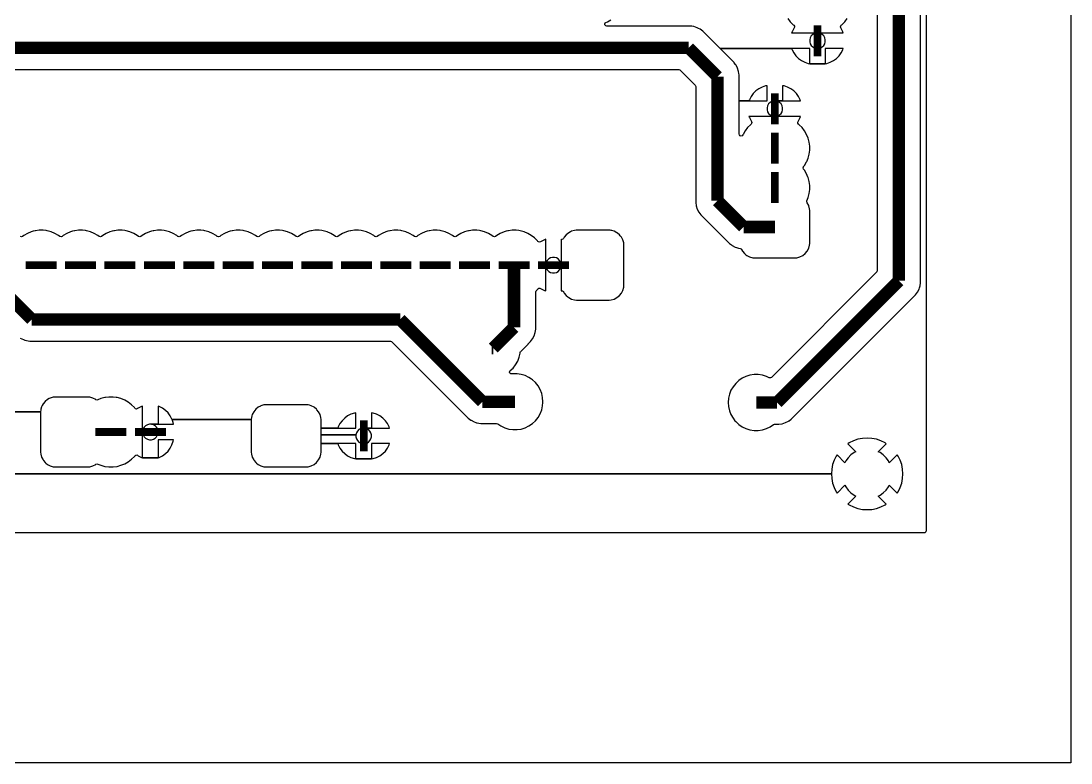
# Model space of a CAD drawing. Extents: x 3.61 to 8.55, y 3.5 to 7.35.
# Drawn here: x 5.882 to 8.547, y 3.501 to 5.383 of the extents above; entities that cross this region are included whole.
import ezdxf

# ---------------------------------------------------------------- set-up
doc = ezdxf.new("R2010")
doc.units = 0
doc.layers.get('0').update_dxf_attribs({"linetype": 'CONTINUOUS'})

msp = doc.modelspace()

# ---------------------------------------------------------------- linework, layer by layer
at = {"color": 0}
msp.add_lwpolyline([(3.61317, 7.35265), (8.54688, 7.35265), (8.54688, 3.50114), (3.61317, 3.50114), (3.61317, 7.35265)], close=True, dxfattribs=at)
at = {"color": 7}
for points in [[(4.2864, 6.99832), (8.17421, 6.99832), (8.17686, 6.9975), (8.17686, 6.9975), (8.17865, 6.99544), (8.1791, 6.99343), (8.1791, 4.08985), (8.17833, 4.08718), (8.17626, 4.08539), (8.17421, 4.08496), (4.2864, 4.08496)], [(8.05512, 6.39079), (8.05512, 4.74957), (8.05431, 4.7469), (8.05365, 4.7461), (7.78683, 4.47928), (7.7844, 4.47792), (7.78168, 4.47814), (7.78125, 4.47831), (7.77399, 4.48182), (7.77399, 4.48182), (7.76383, 4.48492), (7.76383, 4.48492), (7.75336, 4.48654), (7.75336, 4.48654), (7.74274, 4.48654), (7.74274, 4.48654), (7.73221, 4.48492), (7.73221, 4.48492), (7.72206, 4.48182), (7.71251, 4.47721), (7.70372, 4.47119), (7.6959, 4.46397), (7.68929, 4.45568), (7.68397, 4.4465), (7.68397, 4.4465), (7.68012, 4.43658), (7.68012, 4.43658), (7.67774, 4.42622), (7.67697, 4.41564), (7.67697, 4.41564), (7.67774, 4.40506), (7.68012, 4.39469), (7.68012, 4.39469), (7.68397, 4.38482), (7.68929, 4.3756), (7.69417, 4.36947), (7.6959, 4.36729), (7.70167, 4.36193), (7.70372, 4.36008), (7.71251, 4.35406), (7.72206, 4.34944), (7.73221, 4.34636), (7.73221, 4.34636), (7.73221, 4.34636), (7.74274, 4.34472), (7.74274, 4.34472), (7.74274, 4.34472), (7.74274, 4.34472), (7.75336, 4.34472), (7.75336, 4.34472), (7.75336, 4.34472), (7.76383, 4.34636), (7.76383, 4.34636), (7.76383, 4.34636), (7.77399, 4.34944), (7.78358, 4.35406), (7.79178, 4.35965), (7.79438, 4.36051), (7.79449, 4.36051), (7.79665, 4.36051), (7.79665, 4.36051), (7.79682, 4.36051), (7.8055, 4.36051), (7.8055, 4.36051), (7.81407, 4.36187), (7.82238, 4.36453), (7.83008, 4.36849), (7.83117, 4.36925), (7.83143, 4.36947), (7.83143, 4.36947), (7.83143, 4.36947), (7.83708, 4.37358), (7.84326, 4.37972), (7.84326, 4.37972), (7.84353, 4.37999), (7.84353, 4.37999), (8.14589, 4.68235), (8.14589, 4.68235), (8.14615, 4.68261), (8.14615, 4.68261), (8.15229, 4.68875), (8.15739, 4.69581), (8.16135, 4.7035), (8.16228, 4.70643), (8.16401, 4.71181), (8.16521, 4.71929), (8.16536, 4.72032), (8.16536, 6.41997)], [(5.8156, 5.2601), (7.55192, 5.2601), (7.55453, 5.25933), (7.55533, 5.25868), (7.59304, 5.22097), (7.59435, 5.21858), (7.59446, 5.21756), (7.59446, 4.93197), (7.59446, 4.93197), (7.59446, 4.93181), (7.59446, 4.92312), (7.59462, 4.9221), (7.59565, 4.91564), (7.59581, 4.91456), (7.59853, 4.90631), (7.59853, 4.90631), (7.60243, 4.89854), (7.60753, 4.89154), (7.60753, 4.89154), (7.60753, 4.89154), (7.61094, 4.88813), (7.61387, 4.88519), (7.61387, 4.88519), (7.67393, 4.82514), (7.67393, 4.82514), (7.6741, 4.82497), (7.6741, 4.82497), (7.68024, 4.81885), (7.68024, 4.81885), (7.68024, 4.81885), (7.68533, 4.81515), (7.68722, 4.81375), (7.69499, 4.80985), (7.6984, 4.80871), (7.70079, 4.80794), (7.70324, 4.80713), (7.70415, 4.80697), (7.70725, 4.80647), (7.70975, 4.80533), (7.71083, 4.80393), (7.713, 4.79975), (7.713, 4.79975), (7.71804, 4.79357), (7.72174, 4.79053), (7.72428, 4.78847), (7.73139, 4.78478), (7.7391, 4.78256), (7.74376, 4.78217), (7.84679, 4.78217), (7.85146, 4.78256), (7.85915, 4.78478), (7.86626, 4.78847), (7.8725, 4.79357), (7.87756, 4.79975), (7.88124, 4.80686), (7.88346, 4.81456), (7.8839, 4.81928), (7.8839, 4.90256), (7.88346, 4.90728), (7.8814, 4.91456), (7.88124, 4.91499), (7.88124, 4.91499), (7.88124, 4.91499), (7.87756, 4.9221), (7.87722, 4.92247), (7.87614, 4.92503), (7.87651, 4.9274), (7.87989, 4.93554), (7.88254, 4.94553), (7.8839, 4.95574), (7.8839, 4.9661), (7.88254, 4.97629), (7.87989, 4.98628), (7.87944, 4.98731), (7.87592, 4.99582), (7.87592, 4.99582), (7.87076, 5.00478), (7.87076, 5.00478), (7.86833, 5.00792), (7.86729, 5.01053), (7.86789, 5.01318), (7.86833, 5.01389), (7.87076, 5.01704), (7.87592, 5.02599), (7.87619, 5.02675), (7.87989, 5.03554), (7.87989, 5.03554), (7.88254, 5.04551), (7.8839, 5.05578), (7.8839, 5.06608), (7.88254, 5.07633), (7.87989, 5.08626), (7.87989, 5.08626), (7.87592, 5.09581), (7.87592, 5.09581), (7.87076, 5.10476), (7.86447, 5.11296), (7.86447, 5.11296), (7.85715, 5.12028), (7.85715, 5.12028), (7.85542, 5.12158), (7.85379, 5.12381), (7.85363, 5.12657), (7.85444, 5.12831), (7.85562, 5.12993), (7.85986, 5.13824), (7.86083, 5.14122), (7.79785, 5.14122), (7.8029, 5.14258), (7.80735, 5.14518), (7.81104, 5.14882), (7.81364, 5.15332), (7.81494, 5.15831), (7.81494, 5.16351), (7.81364, 5.16851), (7.81104, 5.17301), (7.80735, 5.17665), (7.8029, 5.17925), (7.79785, 5.18061), (7.81494, 5.18061), (7.86083, 5.18061), (7.86083, 5.18061), (7.85986, 5.1836), (7.85562, 5.19189), (7.85015, 5.19938), (7.84358, 5.20594), (7.83604, 5.21143), (7.82781, 5.21565), (7.81896, 5.21853), (7.81494, 5.21913), (7.81494, 5.18061), (7.79785, 5.18061), (7.79269, 5.18061), (7.78771, 5.17925), (7.78321, 5.17665), (7.77951, 5.17301), (7.77692, 5.16851), (7.77561, 5.16351), (7.77561, 5.15831), (7.77692, 5.15332), (7.77951, 5.14882), (7.78321, 5.14518), (7.78771, 5.14258), (7.79269, 5.14122), (7.72971, 5.14122), (7.73068, 5.13824), (7.73492, 5.12993), (7.73611, 5.12831), (7.73703, 5.12576), (7.73643, 5.12304), (7.73514, 5.12158), (7.7334, 5.12028), (7.7334, 5.12022), (7.72607, 5.11296), (7.71983, 5.10476), (7.71463, 5.09581), (7.71463, 5.09581), (7.71414, 5.09462), (7.7124, 5.09244), (7.70979, 5.09158), (7.70714, 5.09229), (7.70524, 5.09429), (7.70475, 5.09646), (7.70475, 5.18061), (7.72971, 5.18061), (7.72971, 5.18061), (7.77561, 5.18061), (7.77561, 5.21913), (7.7716, 5.21853), (7.76275, 5.21565), (7.7545, 5.21143), (7.74696, 5.20594), (7.7404, 5.19938), (7.73492, 5.19189), (7.73068, 5.1836), (7.72971, 5.18061), (7.70475, 5.18061), (7.70475, 5.23785), (7.70475, 5.23785), (7.70475, 5.24675), (7.70415, 5.25038), (7.7034, 5.25532), (7.70068, 5.26357), (7.70068, 5.26357), (7.69678, 5.27132), (7.69542, 5.27317), (7.69222, 5.27761), (7.69168, 5.27832), (7.69168, 5.27832), (7.68539, 5.28461), (7.68539, 5.28461), (7.65631, 5.31369), (7.838, 5.31369), (7.83897, 5.31065), (7.84321, 5.3024), (7.84868, 5.29486), (7.85525, 5.28831), (7.86274, 5.28282), (7.87104, 5.27865), (7.87989, 5.27576), (7.87989, 5.27576), (7.88385, 5.27512), (7.88385, 5.27512), (7.92324, 5.27512), (7.92719, 5.27576), (7.92719, 5.27576), (7.93604, 5.27865), (7.94433, 5.28282), (7.95187, 5.28831), (7.95844, 5.29486), (7.96386, 5.3024), (7.9681, 5.31065), (7.96907, 5.31369), (7.92324, 5.31369), (7.92324, 5.27512), (7.88385, 5.27512), (7.88385, 5.31369), (7.838, 5.31369), (7.65631, 5.31369), (7.61897, 5.35097), (7.61897, 5.35097), (7.61697, 5.35303), (7.61268, 5.35732), (7.61268, 5.35732), (7.61268, 5.35732), (7.60568, 5.36242), (7.60568, 5.36242), (7.60568, 5.36242), (7.60194, 5.36431), (7.59793, 5.36632), (7.59793, 5.36632), (7.58968, 5.36903), (7.58464, 5.36985), (7.58111, 5.37039), (7.57243, 5.37039), (7.57221, 5.37039), (7.57221, 5.37039), (7.3686, 5.37039), (7.366, 5.37115), (7.36415, 5.37326), (7.36376, 5.37597), (7.3649, 5.37847), (7.36675, 5.37978), (7.37033, 5.38129), (7.37033, 5.38129), (7.37033, 5.38129), (7.37929, 5.38644)], [(7.82807, 5.38949), (7.83436, 5.38129), (7.83436, 5.38129), (7.84164, 5.37403), (7.84164, 5.37403), (7.84343, 5.37267), (7.845, 5.37044), (7.84517, 5.36774), (7.8444, 5.36594), (7.84321, 5.36431), (7.83897, 5.35601), (7.838, 5.35303), (7.838, 5.35303), (7.90093, 5.35303), (7.89594, 5.35172), (7.89144, 5.34912), (7.88781, 5.34543), (7.88519, 5.34093), (7.88385, 5.33594), (7.88385, 5.33078), (7.88519, 5.32574), (7.88781, 5.32129), (7.89144, 5.3176), (7.89594, 5.315), (7.90093, 5.31369), (7.90614, 5.31369), (7.91114, 5.315), (7.91564, 5.3176), (7.91932, 5.32129), (7.92188, 5.32574), (7.92324, 5.33078), (7.92324, 5.33594), (7.92188, 5.34093), (7.91932, 5.34543), (7.91564, 5.34912), (7.91114, 5.35172), (7.90614, 5.35303), (7.96907, 5.35303), (7.96907, 5.35303), (7.9681, 5.35601), (7.96386, 5.36431), (7.96272, 5.36594), (7.96181, 5.36854), (7.9624, 5.37121), (7.96371, 5.37267), (7.96544, 5.37403), (7.96875, 5.37733), (7.97271, 5.38129), (7.97271, 5.38129), (7.97271, 5.38129), (7.979, 5.38949)], [(5.88053, 4.5791), (5.88829, 4.57519), (5.88829, 4.57519), (5.89242, 4.57383), (5.89654, 4.57249), (5.90511, 4.57113), (5.90511, 4.57113), (5.91401, 4.57113), (5.91401, 4.57113), (6.81961, 4.57113), (6.82226, 4.57036), (6.82308, 4.56972), (7.01096, 4.38183), (7.01096, 4.38183), (7.01107, 4.38167), (7.01107, 4.38167), (7.01725, 4.37554), (7.01725, 4.37554), (7.01725, 4.37554), (7.0236, 4.37093), (7.02425, 4.37044), (7.03196, 4.36654), (7.03674, 4.36496), (7.03847, 4.36442), (7.04025, 4.36382), (7.04454, 4.36317), (7.04883, 4.36247), (7.04883, 4.36247), (7.05767, 4.36247), (7.05767, 4.36247), (7.08936, 4.36247), (7.09201, 4.36171), (7.09212, 4.3616), (7.10026, 4.35607), (7.10986, 4.35146), (7.12001, 4.34831), (7.12001, 4.34831), (7.12001, 4.34831), (7.13053, 4.34674), (7.13053, 4.34674), (7.13053, 4.34674), (7.13053, 4.34674), (7.14111, 4.34674), (7.14111, 4.34674), (7.14111, 4.34674), (7.15164, 4.34831), (7.15164, 4.34831), (7.15164, 4.34831), (7.16178, 4.35146), (7.17139, 4.35607), (7.18018, 4.36203), (7.18793, 4.36925), (7.19456, 4.37756), (7.19987, 4.38678), (7.20378, 4.39665), (7.20611, 4.40701), (7.20676, 4.41564), (7.20692, 4.41758), (7.20692, 4.41758), (7.20611, 4.42822), (7.20492, 4.43343), (7.20378, 4.43858), (7.19987, 4.44846), (7.19456, 4.45763), (7.18793, 4.46599), (7.18793, 4.46599), (7.18793, 4.46599), (7.18018, 4.47319), (7.178, 4.47467), (7.17139, 4.47917), (7.17139, 4.47917), (7.17139, 4.47917), (7.17139, 4.47917), (7.16178, 4.48378), (7.16178, 4.48378), (7.15164, 4.48693), (7.15164, 4.48693), (7.14111, 4.4885), (7.14111, 4.4885), (7.13053, 4.4885), (7.13053, 4.4885), (7.12776, 4.48807), (7.125, 4.48844), (7.12294, 4.49024), (7.12213, 4.49289), (7.12289, 4.4955), (7.12369, 4.49647), (7.13086, 4.5031), (7.13747, 4.51139), (7.14279, 4.52061), (7.14665, 4.53049), (7.14903, 4.54085), (7.14914, 4.54221), (7.15013, 4.54476), (7.15056, 4.54531), (7.16911, 4.56386), (7.16911, 4.56386), (7.16938, 4.56413), (7.16938, 4.56413), (7.17551, 4.57026), (7.18061, 4.57731), (7.18457, 4.58501), (7.18722, 4.59326), (7.18793, 4.59776), (7.18858, 4.60183), (7.18858, 4.61051), (7.18858, 4.61068), (7.18858, 4.61068), (7.18858, 4.69596), (7.1894, 4.69857), (7.19006, 4.69938), (7.19282, 4.70221), (7.19412, 4.70394), (7.19635, 4.70557), (7.19911, 4.70568), (7.2009, 4.70492), (7.20253, 4.70372), (7.21078, 4.69949), (7.21376, 4.69851), (7.21376, 4.69851), (7.21376, 4.76144), (7.21511, 4.75646), (7.21772, 4.75196), (7.22136, 4.74832), (7.22586, 4.74571), (7.23085, 4.74436), (7.23606, 4.74436), (7.24104, 4.74571), (7.24556, 4.74832), (7.24924, 4.75196), (7.25179, 4.75646), (7.25315, 4.76144), (7.25315, 4.69851), (7.25353, 4.69868), (7.25629, 4.69874), (7.25862, 4.69732), (7.25939, 4.69624), (7.26101, 4.69303), (7.26611, 4.68685), (7.26964, 4.68397), (7.27229, 4.68181), (7.2794, 4.67806), (7.28711, 4.67589), (7.29183, 4.67546), (7.37511, 4.67546), (7.37983, 4.67589), (7.38753, 4.67806), (7.39464, 4.68181), (7.40082, 4.68685), (7.40588, 4.69303), (7.40961, 4.70014), (7.41178, 4.70785), (7.41222, 4.71257), (7.41222, 4.81554), (7.41178, 4.82026), (7.40961, 4.82796), (7.40588, 4.83507), (7.40289, 4.83876), (7.40082, 4.84125), (7.39632, 4.84494), (7.39464, 4.84636), (7.38753, 4.85004), (7.38753, 4.85004), (7.38753, 4.85004), (7.38172, 4.85172), (7.37983, 4.85226), (7.37983, 4.85226), (7.37983, 4.85226), (7.37722, 4.85249), (7.37511, 4.85265), (7.37511, 4.85265), (7.29183, 4.85265), (7.29183, 4.85265), (7.29183, 4.85265), (7.29135, 4.8526), (7.28711, 4.85226), (7.2794, 4.85004), (7.27675, 4.84864), (7.27229, 4.84636), (7.27229, 4.84636), (7.27229, 4.84636), (7.26611, 4.84125), (7.26101, 4.83507), (7.25939, 4.83187), (7.25749, 4.82986), (7.25478, 4.82926), (7.25353, 4.82949), (7.25315, 4.82958), (7.25315, 4.76665), (7.25179, 4.77165), (7.24924, 4.77615), (7.24556, 4.77979), (7.24104, 4.78239), (7.23606, 4.78375), (7.23085, 4.78375), (7.22586, 4.78239), (7.22136, 4.77979), (7.21772, 4.77615), (7.21511, 4.77165), (7.21376, 4.76665), (7.21376, 4.82958), (7.21078, 4.82861), (7.21078, 4.82861), (7.20253, 4.82443), (7.2009, 4.82324), (7.19829, 4.82232), (7.19558, 4.82292), (7.19412, 4.82422), (7.19401, 4.82438), (7.19282, 4.82596), (7.19282, 4.82596), (7.19282, 4.82596), (7.18549, 4.83322), (7.18549, 4.83322), (7.17731, 4.83951), (7.16835, 4.84467), (7.16835, 4.84467), (7.15886, 4.84864), (7.15886, 4.84864), (7.15886, 4.84864), (7.14887, 4.85135), (7.14594, 4.85172), (7.13861, 4.85265), (7.13861, 4.85265), (7.12831, 4.85265), (7.12831, 4.85265), (7.11919, 4.85146), (7.11806, 4.85135), (7.11333, 4.85004), (7.10807, 4.84864), (7.10807, 4.84864), (7.09858, 4.84467), (7.09858, 4.84467), (7.08963, 4.83951), (7.08643, 4.83708), (7.08388, 4.8361), (7.08117, 4.83664), (7.08051, 4.83708), (7.07731, 4.83951), (7.06836, 4.84467), (7.06836, 4.84467), (7.05886, 4.84864), (7.05886, 4.84864), (7.05886, 4.84864), (7.04889, 4.85135), (7.04596, 4.85172), (7.03863, 4.85265), (7.03863, 4.85265), (7.02832, 4.85265), (7.02832, 4.85265), (7.01921, 4.85146), (7.01807, 4.85135), (7.01329, 4.85004), (7.00808, 4.84864), (7.00808, 4.84864), (6.99854, 4.84467), (6.99854, 4.84467), (6.98958, 4.83951), (6.98643, 4.83708), (6.98389, 4.8361), (6.98118, 4.83664), (6.98047, 4.83708), (6.97732, 4.83951), (6.96837, 4.84467), (6.96837, 4.84467), (6.95882, 4.84864), (6.95882, 4.84864), (6.95882, 4.84864), (6.94883, 4.85135), (6.9459, 4.85172), (6.93864, 4.85265), (6.93864, 4.85265), (6.92828, 4.85265), (6.92828, 4.85265), (6.91922, 4.85146), (6.91808, 4.85135), (6.91331, 4.85004), (6.9081, 4.84864), (6.9081, 4.84864), (6.89854, 4.84467), (6.89854, 4.84467), (6.8896, 4.83951), (6.88644, 4.83708), (6.88385, 4.8361), (6.88118, 4.83664), (6.88049, 4.83708), (6.87733, 4.83951), (6.86838, 4.84467), (6.86838, 4.84467), (6.85883, 4.84864), (6.85883, 4.84864), (6.85883, 4.84864), (6.84885, 4.85135), (6.84592, 4.85172), (6.83865, 4.85265), (6.83865, 4.85265), (6.82829, 4.85265), (6.82829, 4.85265), (6.81917, 4.85146), (6.81808, 4.85135), (6.81332, 4.85004), (6.80811, 4.84864), (6.80811, 4.84864), (6.79856, 4.84467), (6.79856, 4.84467), (6.78961, 4.83951), (6.78646, 4.83708), (6.78385, 4.8361), (6.78119, 4.83664), (6.78049, 4.83708), (6.77735, 4.83951), (6.76839, 4.84467), (6.76839, 4.84467), (6.75885, 4.84864), (6.75885, 4.84864), (6.75885, 4.84864), (6.74886, 4.85135), (6.74593, 4.85172), (6.73861, 4.85265), (6.73861, 4.85265), (6.72829, 4.85265), (6.72829, 4.85265), (6.71918, 4.85146), (6.71804, 4.85135), (6.71332, 4.85004), (6.70811, 4.84864), (6.70811, 4.84864), (6.69857, 4.84467), (6.69857, 4.84467), (6.68961, 4.83951), (6.68642, 4.83708), (6.68386, 4.8361), (6.68121, 4.83664), (6.6805, 4.83708), (6.67731, 4.83951), (6.66835, 4.84467), (6.66835, 4.84467), (6.65885, 4.84864), (6.65885, 4.84864), (6.65885, 4.84864), (6.64887, 4.85135), (6.64594, 4.85172), (6.63861, 4.85265), (6.63861, 4.85265), (6.62831, 4.85265), (6.62831, 4.85265), (6.61919, 4.85146), (6.61806, 4.85135), (6.61333, 4.85004), (6.60807, 4.84864), (6.60807, 4.84864), (6.59858, 4.84467), (6.59858, 4.84467), (6.58963, 4.83951), (6.58643, 4.83708), (6.58388, 4.8361), (6.58117, 4.83664), (6.58051, 4.83708), (6.57731, 4.83951), (6.56836, 4.84467), (6.56836, 4.84467), (6.55886, 4.84864), (6.55886, 4.84864), (6.55886, 4.84864), (6.54889, 4.85135), (6.54596, 4.85172), (6.53863, 4.85265), (6.53863, 4.85265), (6.52832, 4.85265), (6.52832, 4.85265), (6.51921, 4.85146), (6.51807, 4.85135), (6.51329, 4.85004), (6.50808, 4.84864), (6.50808, 4.84864), (6.49854, 4.84467), (6.49854, 4.84467), (6.48958, 4.83951), (6.48643, 4.83708), (6.48389, 4.8361), (6.48118, 4.83664), (6.48047, 4.83708), (6.47732, 4.83951), (6.46837, 4.84467), (6.46837, 4.84467), (6.45882, 4.84864), (6.45882, 4.84864), (6.45882, 4.84864), (6.44883, 4.85135), (6.4459, 4.85172), (6.43864, 4.85265), (6.43864, 4.85265), (6.42828, 4.85265), (6.42828, 4.85265), (6.41922, 4.85146), (6.41808, 4.85135), (6.41331, 4.85004), (6.4081, 4.84864), (6.4081, 4.84864), (6.39854, 4.84467), (6.39854, 4.84467), (6.3896, 4.83951), (6.38644, 4.83708), (6.38385, 4.8361), (6.38118, 4.83664), (6.38049, 4.83708), (6.37733, 4.83951), (6.36838, 4.84467), (6.36838, 4.84467), (6.35883, 4.84864), (6.35883, 4.84864), (6.35883, 4.84864), (6.34885, 4.85135), (6.34592, 4.85172), (6.33865, 4.85265), (6.33865, 4.85265), (6.32829, 4.85265), (6.32829, 4.85265), (6.31917, 4.85146), (6.31808, 4.85135), (6.31332, 4.85004), (6.30811, 4.84864), (6.30811, 4.84864), (6.29856, 4.84467), (6.29856, 4.84467), (6.28961, 4.83951), (6.28646, 4.83708), (6.28386, 4.8361), (6.28119, 4.83664), (6.28049, 4.83708), (6.27735, 4.83951), (6.26839, 4.84467), (6.26839, 4.84467), (6.25885, 4.84864), (6.25885, 4.84864), (6.25885, 4.84864), (6.24886, 4.85135), (6.24593, 4.85172), (6.23861, 4.85265), (6.23861, 4.85265), (6.22831, 4.85265), (6.22831, 4.85265), (6.21918, 4.85146), (6.21804, 4.85135), (6.21332, 4.85004), (6.20811, 4.84864), (6.20811, 4.84864), (6.19857, 4.84467), (6.19857, 4.84467), (6.18961, 4.83951), (6.18642, 4.83708), (6.18386, 4.8361), (6.18121, 4.83664), (6.1805, 4.83708), (6.17731, 4.83951), (6.16835, 4.84467), (6.16835, 4.84467), (6.15886, 4.84864), (6.15886, 4.84864), (6.15886, 4.84864), (6.14887, 4.85135), (6.14594, 4.85172), (6.13861, 4.85265), (6.13861, 4.85265), (6.12831, 4.85265), (6.12831, 4.85265), (6.11919, 4.85146), (6.11806, 4.85135), (6.11333, 4.85004), (6.10807, 4.84864), (6.10807, 4.84864), (6.09858, 4.84467), (6.09858, 4.84467), (6.08963, 4.83951), (6.08643, 4.83708), (6.08388, 4.8361), (6.08117, 4.83664), (6.08051, 4.83708), (6.07731, 4.83951), (6.06836, 4.84467), (6.06836, 4.84467), (6.05886, 4.84864), (6.05886, 4.84864), (6.05886, 4.84864), (6.04889, 4.85135), (6.04596, 4.85172), (6.03863, 4.85265), (6.03863, 4.85265), (6.02832, 4.85265), (6.02832, 4.85265), (6.01921, 4.85146), (6.01807, 4.85135), (6.01329, 4.85004), (6.00808, 4.84864), (6.00808, 4.84864), (5.99854, 4.84467), (5.99854, 4.84467), (5.98958, 4.83951), (5.98643, 4.83708), (5.98389, 4.8361), (5.98118, 4.83664), (5.98047, 4.83708), (5.97732, 4.83951), (5.96837, 4.84467), (5.96837, 4.84467), (5.95882, 4.84864), (5.95882, 4.84864), (5.95882, 4.84864), (5.94883, 4.85135), (5.9459, 4.85172), (5.93864, 4.85265), (5.93864, 4.85265), (5.92828, 4.85265), (5.92828, 4.85265), (5.91922, 4.85146), (5.91808, 4.85135), (5.91331, 4.85004), (5.9081, 4.84864), (5.9081, 4.84864), (5.89854, 4.84467), (5.89854, 4.84467), (5.8896, 4.83951), (5.88644, 4.83708), (5.88385, 4.8361), (5.88118, 4.83664)], [(4.28153, 4.39231), (5.93186, 4.39231), (5.93186, 4.28933), (5.93186, 4.28933), (5.93229, 4.28461), (5.93451, 4.27696), (5.93451, 4.27696), (5.93451, 4.27696), (5.93821, 4.26986), (5.93956, 4.26818), (5.94325, 4.26361), (5.94515, 4.2621), (5.94949, 4.25857), (5.95654, 4.25483), (5.96425, 4.25265), (5.96897, 4.25222), (6.05231, 4.25222), (6.05697, 4.25265), (6.06467, 4.25483), (6.07178, 4.25857), (6.07221, 4.2589), (6.07471, 4.25999), (6.07715, 4.2596), (6.07969, 4.25857), (6.08529, 4.25624), (6.09521, 4.25358), (6.10504, 4.25228), (6.10547, 4.25222), (6.10547, 4.25222), (6.10547, 4.25222), (6.11578, 4.25222), (6.11578, 4.25222), (6.12603, 4.25358), (6.13601, 4.25624), (6.14556, 4.26019), (6.15446, 4.26535), (6.16265, 4.27165), (6.16265, 4.27165), (6.16265, 4.27165), (6.16997, 4.27897), (6.16997, 4.27897), (6.16997, 4.27897), (6.17133, 4.28071), (6.17356, 4.28233), (6.17626, 4.2825), (6.17806, 4.28168), (6.17969, 4.28049), (6.18793, 4.27626), (6.19092, 4.27528), (6.19092, 4.27528), (6.23031, 4.27528), (6.23329, 4.27626), (6.2416, 4.28049), (6.24908, 4.28597), (6.25569, 4.29254), (6.26112, 4.30003), (6.26535, 4.30832), (6.26824, 4.31717), (6.26888, 4.32113), (6.23031, 4.32113), (6.23031, 4.27528), (6.19092, 4.27528), (6.19092, 4.33822), (6.19228, 4.33322), (6.19488, 4.32878), (6.19851, 4.32508), (6.20301, 4.32249), (6.20806, 4.32113), (6.21322, 4.32113), (6.21821, 4.32249), (6.22271, 4.32508), (6.2264, 4.32878), (6.22894, 4.33322), (6.23031, 4.33822), (6.23031, 4.34343), (6.22894, 4.34842), (6.2264, 4.35292), (6.22271, 4.35661), (6.21821, 4.35915), (6.21322, 4.36051), (6.23031, 4.36051), (6.26888, 4.36051), (6.26824, 4.36453), (6.26557, 4.37267), (6.46653, 4.37267), (6.46653, 4.28933), (6.46653, 4.28933), (6.4669, 4.28461), (6.46913, 4.27696), (6.46913, 4.27696), (6.46913, 4.27696), (6.47288, 4.26986), (6.47424, 4.26818), (6.47792, 4.26361), (6.47976, 4.2621), (6.4841, 4.25857), (6.49121, 4.25483), (6.49892, 4.25265), (6.50364, 4.25222), (6.60661, 4.25222), (6.61133, 4.25265), (6.61903, 4.25483), (6.62614, 4.25857), (6.63232, 4.26361), (6.63737, 4.26986), (6.64111, 4.27696), (6.64328, 4.28461), (6.64372, 4.28933), (6.64372, 4.31131), (6.68642, 4.31131), (6.68739, 4.30832), (6.69163, 4.30003), (6.6971, 4.29254), (6.70367, 4.28597), (6.71115, 4.28049), (6.71946, 4.27626), (6.72829, 4.27339), (6.72829, 4.27339), (6.73226, 4.27279), (6.73226, 4.27279), (6.77165, 4.27279), (6.77567, 4.27339), (6.77567, 4.27339), (6.7845, 4.27626), (6.79275, 4.28049), (6.80029, 4.28597), (6.80686, 4.29254), (6.81233, 4.30003), (6.81651, 4.30832), (6.81749, 4.31131), (6.77165, 4.31131), (6.77165, 4.27279), (6.73226, 4.27279), (6.73226, 4.31131), (6.68642, 4.31131), (6.64372, 4.31131), (6.64372, 4.33361), (6.73226, 4.33361), (6.73226, 4.3284), (6.73361, 4.3234), (6.73622, 4.3189), (6.73986, 4.31521), (6.74436, 4.31267), (6.7494, 4.31131), (6.75456, 4.31131), (6.75954, 4.31267), (6.76406, 4.31521), (6.76774, 4.3189), (6.77029, 4.3234), (6.77165, 4.3284), (6.77165, 4.33361), (6.77029, 4.3386), (6.76774, 4.3431), (6.76406, 4.34674), (6.75954, 4.34933), (6.75456, 4.35069), (6.77165, 4.35069), (6.81749, 4.35069), (6.81749, 4.35069), (6.81651, 4.35368), (6.81233, 4.36193), (6.80686, 4.36947), (6.80029, 4.37603), (6.79275, 4.38151), (6.7845, 4.38574), (6.77567, 4.38857), (6.77165, 4.38921), (6.77165, 4.35069), (6.75456, 4.35069), (6.7494, 4.35069), (6.74436, 4.34933), (6.73986, 4.34674), (6.73622, 4.3431), (6.73361, 4.3386), (6.73226, 4.33361), (6.64372, 4.33361), (6.64372, 4.35069), (6.68642, 4.35069), (6.68642, 4.35069), (6.73226, 4.35069), (6.73226, 4.38921), (6.72829, 4.38857), (6.71946, 4.38574), (6.71115, 4.38151), (6.70367, 4.37603), (6.6971, 4.36947), (6.69163, 4.36193), (6.68739, 4.35368), (6.68642, 4.35069), (6.64372, 4.35069), (6.64372, 4.37267), (6.64328, 4.37733), (6.64111, 4.38504), (6.63737, 4.39214), (6.6334, 4.39703), (6.63232, 4.39839), (6.62696, 4.40272), (6.62614, 4.40343), (6.61903, 4.40712), (6.61903, 4.40712), (6.61903, 4.40712), (6.61442, 4.40847), (6.61133, 4.40935), (6.61133, 4.40935), (6.61133, 4.40935), (6.60872, 4.40956), (6.60661, 4.40978), (6.60661, 4.40978), (6.50364, 4.40978), (6.50364, 4.40978), (6.50364, 4.40978), (6.50319, 4.40972), (6.49892, 4.40935), (6.49121, 4.40712), (6.48975, 4.40636), (6.4841, 4.40343), (6.4841, 4.40343), (6.4841, 4.40343), (6.47792, 4.39839), (6.47288, 4.39214), (6.46913, 4.38504), (6.46815, 4.38162), (6.46701, 4.37756), (6.4669, 4.37733), (6.4669, 4.37733), (6.46653, 4.37267), (6.26557, 4.37267), (6.26535, 4.37337), (6.26112, 4.38162), (6.25569, 4.38917), (6.24908, 4.39572), (6.2416, 4.40121), (6.23329, 4.40543), (6.23329, 4.40543), (6.23031, 4.40636), (6.23031, 4.36051), (6.21322, 4.36051), (6.20806, 4.36051), (6.20301, 4.35915), (6.19851, 4.35661), (6.19488, 4.35292), (6.19228, 4.34842), (6.19092, 4.34343), (6.19092, 4.40636), (6.18793, 4.40543), (6.18793, 4.40543), (6.17969, 4.40121), (6.17806, 4.40001), (6.17546, 4.39908), (6.17279, 4.39968), (6.17133, 4.40099), (6.16997, 4.40272), (6.16997, 4.40272), (6.16265, 4.41), (6.16265, 4.41), (6.15446, 4.41629), (6.14556, 4.4215), (6.14556, 4.4215), (6.13601, 4.4254), (6.13601, 4.4254), (6.13601, 4.4254), (6.12603, 4.42811), (6.12375, 4.42839), (6.11578, 4.42942), (6.11578, 4.42942), (6.10547, 4.42942), (6.10547, 4.42942), (6.09636, 4.42822), (6.09521, 4.42811), (6.08832, 4.42622), (6.08529, 4.4254), (6.08529, 4.4254), (6.07715, 4.42204), (6.07438, 4.42176), (6.07221, 4.42279), (6.07178, 4.42312), (6.07178, 4.42312), (6.06467, 4.42681), (6.06467, 4.42681), (6.06467, 4.42681), (6.05985, 4.42822), (6.05697, 4.42904), (6.05697, 4.42904), (6.05697, 4.42904), (6.05436, 4.42925), (6.05231, 4.42942), (6.05231, 4.42942), (5.96897, 4.42942), (5.96897, 4.42942), (5.96897, 4.42942), (5.96853, 4.42942), (5.96425, 4.42904), (5.95654, 4.42681), (5.95389, 4.4254), (5.94949, 4.42312), (5.94949, 4.42312), (5.94949, 4.42312), (5.94325, 4.41803), (5.93821, 4.41183), (5.93821, 4.41183), (5.93636, 4.40826), (5.93451, 4.40474), (5.93289, 4.39908), (5.93267, 4.39839), (5.93229, 4.39703), (5.93229, 4.39703), (5.93186, 4.39231), (4.28153, 4.39231)], [(5.75592, 4.23454), (7.93881, 4.23454), (7.93956, 4.22271), (7.93956, 4.22271), (7.94189, 4.21104), (7.94189, 4.21104), (7.94569, 4.19982), (7.94569, 4.19982), (7.95096, 4.18918), (7.95307, 4.18593), (7.95307, 4.18593), (7.97331, 4.20617), (7.97564, 4.2015), (7.9815, 4.19353), (7.9885, 4.18647), (7.99653, 4.18067), (8.00114, 4.17828), (7.98096, 4.1581), (7.98415, 4.15593), (7.99479, 4.15072), (7.99479, 4.15072), (8.00603, 4.14686), (8.00603, 4.14686), (8.01768, 4.14458), (8.01768, 4.14458), (8.02951, 4.14378), (8.04139, 4.14458), (8.04139, 4.14458), (8.053, 4.14686), (8.053, 4.14686), (8.06424, 4.15072), (8.06424, 4.15072), (8.07493, 4.15593), (8.07813, 4.1581), (8.05794, 4.17828), (8.06256, 4.18067), (8.07058, 4.18647), (8.07758, 4.19353), (8.08339, 4.2015), (8.08578, 4.20617), (8.10596, 4.18593), (8.10812, 4.18918), (8.11339, 4.19982), (8.11339, 4.19982), (8.11719, 4.21104), (8.11719, 4.21104), (8.11951, 4.22271), (8.11951, 4.22271), (8.12028, 4.23454), (8.11951, 4.24636), (8.11951, 4.24636), (8.11719, 4.25803), (8.11719, 4.25803), (8.11339, 4.26926), (8.11339, 4.26926), (8.10812, 4.27989), (8.10596, 4.28315), (8.08578, 4.26292), (8.08339, 4.26753), (8.07758, 4.27556), (8.07058, 4.28261), (8.06256, 4.28842), (8.05794, 4.29075), (8.07813, 4.31099), (8.07493, 4.3131), (8.06424, 4.31836), (8.06424, 4.31836), (8.053, 4.32221), (8.053, 4.32221), (8.04139, 4.32449), (8.04139, 4.32449), (8.02951, 4.32531), (8.01768, 4.32449), (8.01768, 4.32449), (8.00603, 4.32221), (8.00603, 4.32221), (7.99479, 4.31836), (7.99479, 4.31836), (7.98415, 4.3131), (7.98096, 4.31099), (7.98096, 4.31099), (8.00114, 4.29075), (7.99653, 4.28842), (7.9885, 4.28261), (7.9815, 4.27556), (7.97564, 4.26753), (7.97331, 4.26292), (7.95307, 4.28315), (7.95307, 4.28315), (7.95096, 4.27989), (7.94569, 4.26926), (7.94569, 4.26926), (7.94189, 4.25803), (7.94189, 4.25803), (7.93956, 4.24636), (7.93956, 4.24636), (7.93881, 4.23454), (5.75592, 4.23454)]]:
    msp.add_lwpolyline(points, dxfattribs=at)
for points, const_width in [([(8.11025, 6.41564), (8.11025, 4.72467)], 0.0315), ([(7.89372, 5.33333), (7.91342, 5.33333)], 0.07874), ([(5.81104, 5.31521), (7.57676, 5.31521)], 0.0315), ([(7.64963, 5.2424), (7.57676, 5.31521)], 0.0315), ([(7.64963, 4.92746), (7.64963, 5.2424)], 0.0315), ([(7.80512, 5.16092), (7.78543, 5.16092)], 0.07874), ([(7.80512, 5.06093), (7.78543, 5.06093)], 0.07874), ([(7.80512, 4.96089), (7.78543, 4.96089)], 0.07874), ([(7.71615, 4.86089), (7.64963, 4.92746)], 0.0315), ([(7.79531, 4.86089), (7.71615, 4.86089)], 0.0315), ([(5.93349, 4.77393), (5.93349, 4.75424)], 0.07874), ([(6.03347, 4.77393), (6.03347, 4.75424)], 0.07874), ([(6.13346, 4.77393), (6.13346, 4.75424)], 0.07874), ([(6.23346, 4.77393), (6.23346, 4.75424)], 0.07874), ([(6.33344, 4.77393), (6.33344, 4.75424)], 0.07874), ([(6.43349, 4.77393), (6.43349, 4.75424)], 0.07874), ([(6.53347, 4.77393), (6.53347, 4.75424)], 0.07874), ([(6.63346, 4.77393), (6.63346, 4.75424)], 0.07874), ([(6.73346, 4.77393), (6.73346, 4.75424)], 0.07874), ([(6.83344, 4.77393), (6.83344, 4.75424)], 0.07874), ([(6.93349, 4.77393), (6.93349, 4.75424)], 0.07874), ([(7.03347, 4.77393), (7.03347, 4.75424)], 0.07874), ([(7.13346, 4.77393), (7.13346, 4.75424)], 0.07874), ([(7.23346, 4.77393), (7.23346, 4.75424)], 0.07874), ([(7.13346, 4.60618), (7.13346, 4.76406)], 0.0315), ([(5.83344, 4.70226), (5.90944, 4.62625)], 0.0315), ([(8.11025, 4.72467), (7.80117, 4.41564)], 0.0315), ([(5.90944, 4.62625), (6.84451, 4.62625)], 0.0315), ([(6.84451, 4.62625), (7.05317, 4.41758)], 0.0315), ([(7.08072, 4.55344), (7.13346, 4.60618)], 0.0315), ([(7.07676, 4.55344), (7.08072, 4.55344)], 0.0315), ([(7.05317, 4.41758), (7.13585, 4.41758)], 0.0315), ([(7.80117, 4.41564), (7.74804, 4.41564)], 0.0315), ([(6.11062, 4.331), (6.11062, 4.35069)], 0.07874), ([(6.21061, 4.331), (6.21061, 4.35069)], 0.07874), ([(6.74214, 4.331), (6.76183, 4.331)], 0.07874)]:
    msp.add_lwpolyline(points, dxfattribs=dict(at, const_width=const_width))

doc.saveas('drawing.dxf')
